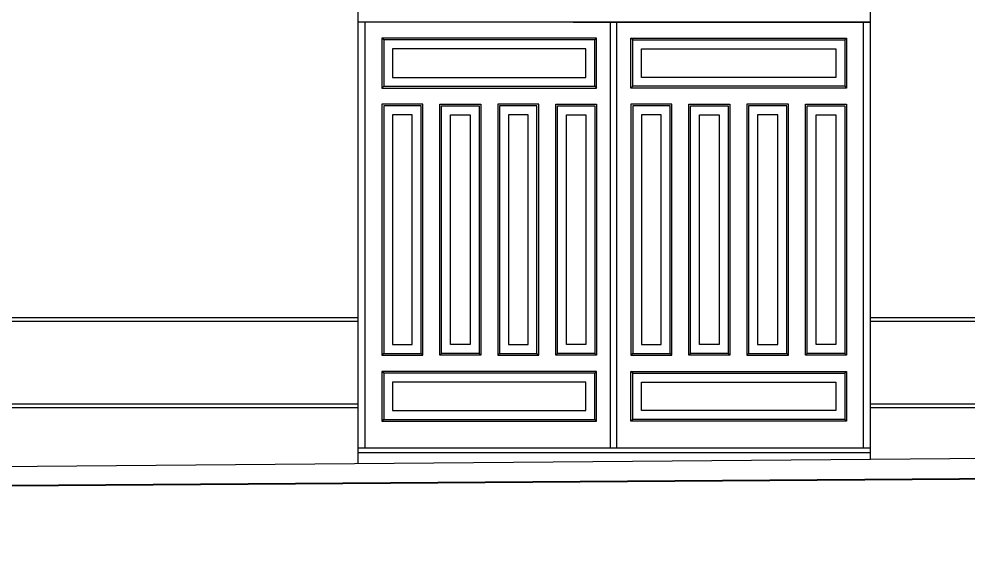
# Model space of a CAD drawing. Extents: x -43 to 90, y 6 to 81.
# Drawn here: x 71.37 to 76.7, y 61.09 to 64.03 of the extents above; entities that cross this region are included whole.
import ezdxf

# ---------------------------------------------------------------- set-up
doc = ezdxf.new("R2010")
doc.units = 0
doc.header["$LTSCALE"] = 0.1
doc.header["$MEASUREMENT"] = 0
doc.layers.add('cortado', color=7, linetype='CONTINUOUS', lineweight=40)
doc.layers.add('visto', color=9, linetype='CONTINUOUS')

msp = doc.modelspace()

# ---------------------------------------------------------------- linework, layer by layer
at = {"layer": 'cortado', "linetype": 'ByBlock'}
msp.add_lwpolyline([(90.2125, 61.1011), (87.303, 61.0886), (87.2999, 61.5221), (63.8701, 61.3569), (63.0997, 61.4081), (60.9385, 61.4327), (58.7813, 61.4082), (58.0068, 61.3569), (56.8082, 61.3569), (56.7544, 61.3714), (55.9243, 61.4108), (53.955, 61.4284), (51.957, 61.3936), (51.6509, 61.3721), (51.5917, 61.3577), (43.7266, 61.4103), (35.8616, 61.4629), (32.2866, 61.8075), (28.5437, 61.8911), (26.9751, 61.8911)], dxfattribs=at)
at = {"layer": 'visto'}
for p, q in [((73.2748, 61.5349), (73.2769, 65.2221)), ((76.1513, 61.5587), (76.1513, 65.2221)), ((76.1513, 64.0121), (73.2741, 64.0121)), ((76.1513, 64.0121), (73.2741, 64.0121)), ((73.3141, 61.6221), (73.3141, 64.0121)), ((74.483, 64.0121), (76.1513, 64.0121)), ((74.6927, 61.6221), (74.6927, 64.0121)), ((74.7277, 61.6221), (74.7277, 64.0121)), ((76.1113, 61.6221), (76.1113, 64.0121)), ((73.4191, 63.9121), (73.4091, 63.9221)), ((74.6041, 63.9121), (74.6141, 63.9221)), ((74.8163, 63.9121), (74.8063, 63.9221)), ((76.0063, 63.9121), (76.0163, 63.9221)), ((73.4191, 63.6521), (73.4091, 63.6421)), ((74.6041, 63.6521), (74.6141, 63.6421)), ((74.8163, 63.6521), (74.8063, 63.6421)), ((76.0063, 63.6521), (76.0163, 63.6421)), ((73.2748, 62.3521), (71.101, 62.3521)), ((73.2748, 62.3321), (71.101, 62.3321)), ((78.3009, 62.3521), (76.1513, 62.3521)), ((78.3009, 62.3321), (76.1513, 62.3321)), ((73.4191, 62.1521), (73.4091, 62.1421)), ((73.6291, 62.1521), (73.6391, 62.1421)), ((73.7441, 62.1521), (73.7341, 62.1421)), ((73.9541, 62.1521), (73.9641, 62.1421)), ((74.0691, 62.1521), (74.0591, 62.1421)), ((74.2791, 62.1521), (74.2891, 62.1421)), ((74.3941, 62.1521), (74.3841, 62.1421)), ((74.6041, 62.1521), (74.6141, 62.1421)), ((74.8163, 62.1521), (74.8063, 62.1421)), ((75.0263, 62.1521), (75.0363, 62.1421)), ((75.1413, 62.1521), (75.1313, 62.1421)), ((75.3513, 62.1521), (75.3613, 62.1421)), ((75.4663, 62.1521), (75.4563, 62.1421)), ((75.6813, 62.1521), (75.6913, 62.1421)), ((75.7963, 62.1521), (75.7863, 62.1421)), ((76.0063, 62.1521), (76.0163, 62.1421)), ((73.4191, 62.0421), (73.4091, 62.0521)), ((74.6041, 62.0421), (74.6141, 62.0521)), ((74.8163, 62.0421), (74.8063, 62.0521)), ((76.0063, 62.0421), (76.0163, 62.0521)), ((73.2748, 61.8671), (71.101, 61.8671)), ((73.2748, 61.8471), (71.101, 61.8471)), ((78.3009, 61.8671), (76.1513, 61.8671)), ((78.3009, 61.8471), (76.1513, 61.8471)), ((73.4191, 61.7821), (73.4091, 61.7721)), ((74.6041, 61.7821), (74.6141, 61.7721)), ((74.8163, 61.7821), (74.8063, 61.7721)), ((76.0063, 61.7821), (76.0163, 61.7721)), ((63.8701, 61.4569), (83.7964, 61.6221)), ((73.2741, 61.6221), (76.1513, 61.6221)), ((73.2741, 61.5971), (76.1513, 61.5971)), ((63.8701, 61.3569), (87.303, 61.5221))]:
    msp.add_line(p, q, dxfattribs=at)
for points in [[(74.6141, 63.6421), (74.6141, 63.9221), (73.4091, 63.9221), (73.4091, 63.6421)], [(74.8063, 63.6421), (74.8063, 63.9221), (76.0163, 63.9221), (76.0163, 63.6421)], [(74.6041, 63.6521), (74.6041, 63.9121), (73.4191, 63.9121), (73.4191, 63.6521)], [(74.8163, 63.6521), (74.8163, 63.9121), (76.0063, 63.9121), (76.0063, 63.6521)], [(74.5541, 63.7021), (74.5541, 63.8621), (73.4691, 63.8621), (73.4691, 63.7021)], [(74.8663, 63.7021), (74.8663, 63.8621), (75.9563, 63.8621), (75.9563, 63.7021)], [(73.6391, 63.5521), (73.4091, 63.5521), (73.4091, 62.1421), (73.6391, 62.1421)], [(73.7341, 63.5521), (73.9641, 63.5521), (73.9641, 62.1421), (73.7341, 62.1421)], [(74.2891, 63.5521), (74.0591, 63.5521), (74.0591, 62.1421), (74.2891, 62.1421)], [(74.3841, 63.5521), (74.6141, 63.5521), (74.6141, 62.1421), (74.3841, 62.1421)], [(75.0363, 63.5521), (74.8063, 63.5521), (74.8063, 62.1421), (75.0363, 62.1421)], [(75.1313, 63.5521), (75.3613, 63.5521), (75.3613, 62.1421), (75.1313, 62.1421)], [(75.6913, 63.5521), (75.4563, 63.5521), (75.4563, 62.1421), (75.6913, 62.1421)], [(75.7863, 63.5521), (76.0163, 63.5521), (76.0163, 62.1421), (75.7863, 62.1421)], [(73.6291, 63.5421), (73.4191, 63.5421), (73.4191, 62.1521), (73.6291, 62.1521)], [(73.7441, 63.5421), (73.9541, 63.5421), (73.9541, 62.1521), (73.7441, 62.1521)], [(74.2791, 63.5421), (74.0691, 63.5421), (74.0691, 62.1521), (74.2791, 62.1521)], [(74.3941, 63.5421), (74.6041, 63.5421), (74.6041, 62.1521), (74.3941, 62.1521)], [(75.0263, 63.5421), (74.8163, 63.5421), (74.8163, 62.1521), (75.0263, 62.1521)], [(75.1413, 63.5421), (75.3513, 63.5421), (75.3513, 62.1521), (75.1413, 62.1521)], [(75.6813, 63.5421), (75.4663, 63.5421), (75.4663, 62.1521), (75.6813, 62.1521)], [(75.7963, 63.5421), (76.0063, 63.5421), (76.0063, 62.1521), (75.7963, 62.1521)], [(73.5791, 63.4921), (73.4691, 63.4921), (73.4691, 62.2021), (73.5791, 62.2021)], [(73.7941, 63.4921), (73.9041, 63.4921), (73.9041, 62.2021), (73.7941, 62.2021)], [(74.2291, 63.4921), (74.1191, 63.4921), (74.1191, 62.2021), (74.2291, 62.2021)], [(74.4441, 63.4921), (74.5541, 63.4921), (74.5541, 62.2021), (74.4441, 62.2021)], [(74.9763, 63.4921), (74.8663, 63.4921), (74.8663, 62.2021), (74.9763, 62.2021)], [(75.1913, 63.4921), (75.3013, 63.4921), (75.3013, 62.2021), (75.1913, 62.2021)], [(75.6313, 63.4921), (75.5163, 63.4921), (75.5163, 62.2021), (75.6313, 62.2021)], [(75.8463, 63.4921), (75.9563, 63.4921), (75.9563, 62.2021), (75.8463, 62.2021)], [(74.6141, 61.7721), (74.6141, 62.0521), (73.4091, 62.0521), (73.4091, 61.7721)], [(74.6041, 61.7821), (74.6041, 62.0421), (73.4191, 62.0421), (73.4191, 61.7821)], [(74.8063, 61.7721), (74.8063, 62.0521), (76.0163, 62.0521), (76.0163, 61.7721)], [(74.8163, 61.7821), (74.8163, 62.0421), (76.0063, 62.0421), (76.0063, 61.7821)], [(74.5541, 61.8321), (74.5541, 61.9921), (73.4691, 61.9921), (73.4691, 61.8321)], [(74.8663, 61.8321), (74.8663, 61.9921), (75.9563, 61.9921), (75.9563, 61.8321)]]:
    msp.add_lwpolyline(points, close=True, dxfattribs=at)

doc.saveas('drawing.dxf')
